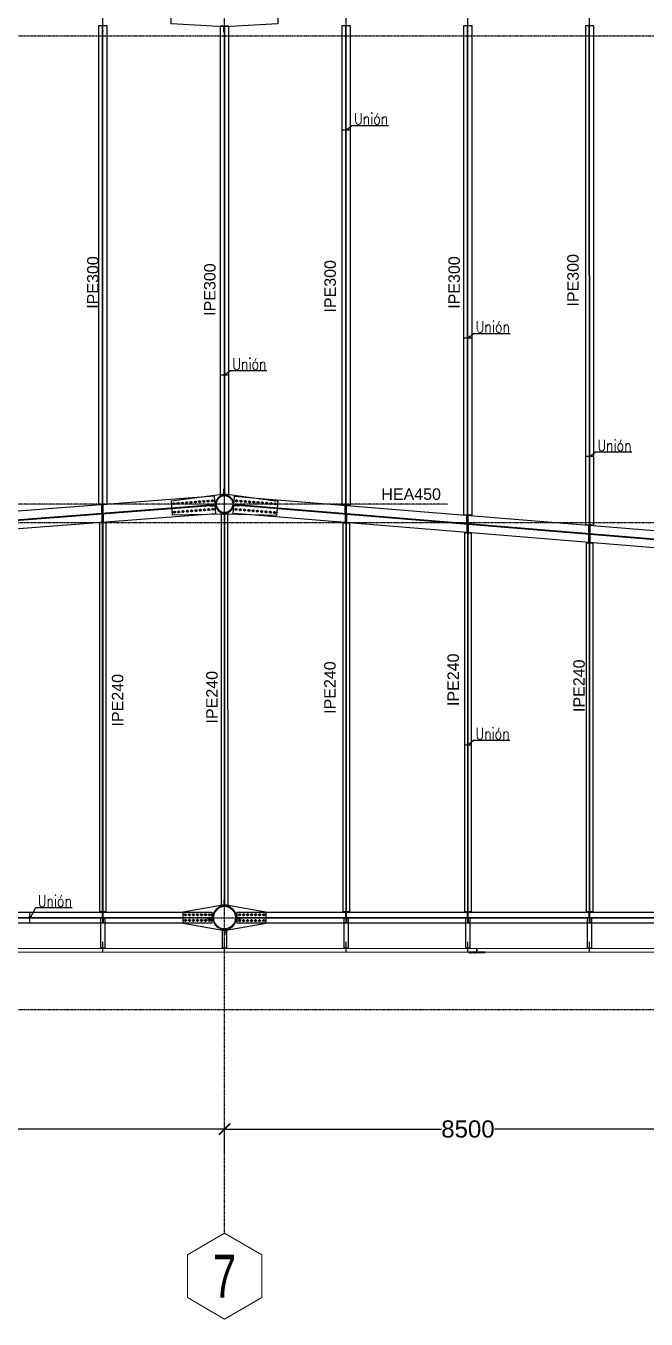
# Model space of a CAD drawing. Header units: millimetres. Extents: x -12345 to 95575, y -10691 to 31862.
# Drawn here: x 5030 to 15862, y -5407 to 17172 of the extents above; entities that cross this region are included whole.
import ezdxf
from ezdxf.enums import TextEntityAlignment as Align

# ---------------------------------------------------------------- set-up
doc = ezdxf.new("R2010")
doc.units = ezdxf.units.MM
doc.header["$LTSCALE"] = 0.9
doc.linetypes.add('DXK_LINE_DOT3', pattern=[5.9187, 2.979, -0.9799, 0.9799, -0.9799])
doc.layers.get('0').update_dxf_attribs({"color": 255})
for name, color, linetype, lineweight in [('0-1', 7, 'Continuous', 5), ('E_COLUMNAS-1', 1, 'Continuous', 25), ('E_TEXTO', 3, 'Continuous', 9), ('HCB_EJES', 1, 'DXK_LINE_DOT3', 9), ('TUBO-REDONDO', 1, 'Continuous', 9)]:
    doc.layers.add(name, color=color, linetype=linetype, lineweight=lineweight)
for name, color, linetype in [('COTAS', 8, 'Continuous'), ('HCB-EJES', 1, 'Continuous'), ('HCB-ROTULOS', 2, 'Continuous'), ('HCB_ALMA', 252, 'Continuous'), ('HCB_PLATINA', 4, 'Continuous'), ('HCB_VIGAS', 4, 'Continuous'), ('UNIÒN', 6, 'Continuous')]:
    doc.layers.add(name, color=color, linetype=linetype)
doc.styles.add('CNI_COTAS', font='romans.shx', dxfattribs={"width": 0.8})
doc.styles.add('VERDANA', font='arial.ttf')
doc.dimstyles.new('1.125', dxfattribs={"dimscale": 0, "dimtxt": 300, "dimasz": 200, "dimexe": 4, "dimexo": 4, "dimgap": 15, "dimtad": 0, "dimdec": 0, "dimzin": 4, "dimdsep": 46, "dimtxsty": 'VERDANA', "dimblk": 'ARCHTICK', "dimcen": -10, "dimclrd": 256, "dimclrt": 3, "dimadec": 0, "dimazin": 0, "dimtfac": 1, "dimtdec": 0, "dimtmove": 2, "dimatfit": 0, "dimldrblk": 'OBLIQUE', "dimfxl": 0.05, "dimtolj": 1, "dimtzin": 0, "dimarcsym": 0})
doc.dimstyles.new('UNIÒN', dxfattribs={"dimscale": 0, "dimtxt": 200, "dimasz": 60, "dimexe": 4, "dimexo": 4, "dimgap": 15, "dimtad": 1, "dimdec": 0, "dimzin": 4, "dimdsep": 46, "dimtxsty": 'CNI_COTAS', "dimcen": -0.09, "dimclrd": 6, "dimclrt": 3, "dimadec": 0, "dimazin": 0, "dimtfac": 1, "dimtdec": 0, "dimtmove": 2, "dimatfit": 0, "dimfxl": 0.05, "dimtolj": 1, "dimtzin": 0, "dimarcsym": 0})

# ---------------------------------------------------------------- blocks, each defined once
blk = doc.blocks.new('_ArchTick')
at = {"color": 0, "linetype": 'ByBlock', "const_width": 0.15}
blk.add_lwpolyline([(-0.5, -0.5), (0.5, 0.5)], dxfattribs=at)
blk = doc.blocks.new('*D105')
at = {"layer": 'COTAS', "color": 0, "lineweight": -2, "transparency": 16777216}
for p, q in [((0, -2507), (0, -2085)), ((8500, -2507), (8500, -2085))]:
    blk.add_line(p, q, dxfattribs=at)
at = {"layer": 'COTAS', "lineweight": -2, "transparency": 16777216}
for p, q in [((0, -2089), (3787, -2089)), ((8500, -2089), (4713, -2089))]:
    blk.add_line(p, q, dxfattribs=at)
at = {"layer": 'Defpoints', "color": 0, "transparency": 16777216}
for p in [(0, -2089), (0, -2511), (8500, -2511)]:
    blk.add_point(p, dxfattribs=at)
at = {"layer": 'COTAS', "lineweight": -2, "transparency": 16777216, "xscale": 200, "yscale": 200, "zscale": 200, "rotation": 180}
blk.add_blockref('_ArchTick', (0, -2089), dxfattribs=at)
at = {"layer": 'COTAS', "lineweight": -2, "transparency": 16777216, "xscale": 200, "yscale": 200, "zscale": 200}
blk.add_blockref('_ArchTick', (8500, -2089), dxfattribs=at)
at = {"layer": 'COTAS', "color": 3, "transparency": 16777216, "insert": (4250, -2089), "char_height": 300, "attachment_point": 5, "style": 'VERDANA'}
blk.add_mtext('\\A1;8500', dxfattribs=at)
blk = doc.blocks.new('_Oblique')
at = {"color": 0, "linetype": 'ByBlock', "lineweight": -2}
blk.add_line((-0.5, -0.5), (0.5, 0.5), dxfattribs=at)
blk = doc.blocks.new('*D106')
at = {"layer": 'COTAS', "color": 0, "lineweight": -2, "transparency": 16777216}
for p, q in [((8500, -2507), (8500, -2085)), ((17000, -2507), (17000, -2085))]:
    blk.add_line(p, q, dxfattribs=at)
at = {"layer": 'COTAS', "lineweight": -2, "transparency": 16777216}
for p, q in [((8500, -2089), (12287, -2089)), ((17000, -2089), (13213, -2089))]:
    blk.add_line(p, q, dxfattribs=at)
at = {"layer": 'Defpoints', "color": 0, "transparency": 16777216}
for p in [(8500, -2089), (8500, -2511), (17000, -2511)]:
    blk.add_point(p, dxfattribs=at)
at = {"layer": 'COTAS', "lineweight": -2, "transparency": 16777216, "xscale": 200, "yscale": 200, "zscale": 200, "rotation": 180}
blk.add_blockref('_ArchTick', (8500, -2089), dxfattribs=at)
at = {"layer": 'COTAS', "lineweight": -2, "transparency": 16777216, "xscale": 200, "yscale": 200, "zscale": 200}
blk.add_blockref('_ArchTick', (17000, -2089), dxfattribs=at)
at = {"layer": 'COTAS', "color": 3, "transparency": 16777216, "insert": (12750, -2089), "char_height": 300, "attachment_point": 5, "style": 'VERDANA'}
blk.add_mtext('\\A1;8500', dxfattribs=at)

msp = doc.modelspace()

# ---------------------------------------------------------------- linework, layer by layer
at = {"color": 1, "linetype": 'Continuous'}
for centre, radius, start, end in [((7614.8, 8830.2), 11.5, 22.37108, 202.37108), ((7614.8, 8830.2), 11.5, 202.37108, 22.37108), ((7614.8, 8830.2), 10, 94.37108, 274.37108), ((7614.8, 8830.2), 10, 274.37108, 94.37108), ((7689.5, 8835.9), 11.5, 22.37108, 202.37108), ((7689.5, 8835.9), 11.5, 202.37108, 22.37108), ((7689.5, 8835.9), 10, 94.37108, 274.37108), ((7689.5, 8835.9), 10, 274.37108, 94.37108), ((7764.3, 8841.6), 11.5, 22.37108, 202.37108), ((7764.3, 8841.6), 11.5, 202.37108, 22.37108), ((7764.3, 8841.6), 10, 94.37108, 274.37108), ((7764.3, 8841.6), 10, 274.37108, 94.37108), ((7839.1, 8847.3), 11.5, 22.37108, 202.37108), ((7839.1, 8847.3), 11.5, 202.37108, 22.37108), ((7839.1, 8847.3), 10, 94.37108, 274.37108), ((7839.1, 8847.3), 10, 274.37108, 94.37108), ((7913.9, 8853), 11.5, 22.37108, 202.37108), ((7913.9, 8853), 11.5, 202.37108, 22.37108), ((7913.9, 8853), 10, 94.37108, 274.37108), ((7913.9, 8853), 10, 274.37108, 94.37108), ((7988.7, 8858.8), 11.5, 22.37108, 202.37108), ((7988.7, 8858.8), 11.5, 202.37108, 22.37108), ((7988.7, 8858.8), 10, 94.37108, 274.37108), ((7988.7, 8858.8), 10, 274.37108, 94.37108), ((8063.5, 8864.5), 11.5, 22.37108, 202.37108), ((8063.5, 8864.5), 11.5, 202.37108, 22.37108), ((8063.5, 8864.5), 10, 94.37108, 274.37108), ((8063.5, 8864.5), 10, 274.37108, 94.37108), ((8138.2, 8870.2), 11.5, 22.37108, 202.37108), ((8138.2, 8870.2), 11.5, 202.37108, 22.37108), ((8138.2, 8870.2), 10, 94.37108, 274.37108), ((8138.2, 8870.2), 10, 274.37108, 94.37108), ((8213, 8875.9), 11.5, 22.37108, 202.37108), ((8213, 8875.9), 11.5, 202.37108, 22.37108), ((8213, 8875.9), 10, 94.37108, 274.37108), ((8213, 8875.9), 10, 274.37108, 94.37108), ((8287.8, 8881.6), 11.5, 22.37108, 202.37108), ((8287.8, 8881.6), 11.5, 202.37108, 22.37108), ((8287.8, 8881.6), 10, 94.37108, 274.37108), ((8287.8, 8881.6), 10, 274.37108, 94.37108), ((8712.2, 8880.4), 11.5, 13.33739, 193.33739), ((8712.2, 8880.4), 11.5, 193.33739, 13.33739), ((8712.2, 8880.4), 10, 85.33739, 265.33739), ((8712.2, 8880.4), 10, 265.33739, 85.33739), ((8786.9, 8874.3), 11.5, 13.33739, 193.33739), ((8786.9, 8874.3), 11.5, 193.33739, 13.33739), ((8786.9, 8874.3), 10, 85.33739, 265.33739), ((8786.9, 8874.3), 10, 265.33739, 85.33739), ((8861.7, 8868.2), 11.5, 13.33739, 193.33739), ((8861.7, 8868.2), 11.5, 193.33739, 13.33739), ((8861.7, 8868.2), 10, 85.33739, 265.33739), ((8861.7, 8868.2), 10, 265.33739, 85.33739), ((8936.4, 8862.1), 11.5, 13.33739, 193.33739), ((8936.4, 8862.1), 11.5, 193.33739, 13.33739), ((8936.4, 8862.1), 10, 85.33739, 265.33739), ((8936.4, 8862.1), 10, 265.33739, 85.33739), ((9011.2, 8856), 11.5, 13.33739, 193.33739), ((9011.2, 8856), 11.5, 193.33739, 13.33739), ((9011.2, 8856), 10, 85.33739, 265.33739), ((9011.2, 8856), 10, 265.33739, 85.33739), ((9085.9, 8849.9), 11.5, 13.33739, 193.33739), ((9085.9, 8849.9), 11.5, 193.33739, 13.33739), ((9085.9, 8849.9), 10, 85.33739, 265.33739), ((9085.9, 8849.9), 10, 265.33739, 85.33739), ((9160.7, 8843.8), 11.5, 13.33739, 193.33739), ((9160.7, 8843.8), 11.5, 193.33739, 13.33739), ((9160.7, 8843.8), 10, 85.33739, 265.33739), ((9160.7, 8843.8), 10, 265.33739, 85.33739), ((9235.5, 8837.7), 11.5, 13.33739, 193.33739), ((9235.5, 8837.7), 11.5, 193.33739, 13.33739), ((9235.5, 8837.7), 10, 85.33739, 265.33739), ((9235.5, 8837.7), 10, 265.33739, 85.33739), ((9310.2, 8831.6), 11.5, 13.33739, 193.33739), ((9310.2, 8831.6), 11.5, 193.33739, 13.33739), ((9310.2, 8831.6), 10, 85.33739, 265.33739), ((9310.2, 8831.6), 10, 265.33739, 85.33739), ((9385, 8825.5), 11.5, 13.33739, 193.33739), ((9385, 8825.5), 11.5, 193.33739, 13.33739), ((9385, 8825.5), 10, 85.33739, 265.33739), ((9385, 8825.5), 10, 265.33739, 85.33739), ((7626.2, 8680.6), 11.5, 22.37108, 202.37108), ((7626.2, 8680.6), 11.5, 202.37108, 22.37108), ((7626.2, 8680.6), 10, 94.37108, 274.37108), ((7626.2, 8680.6), 10, 274.37108, 94.37108), ((7701, 8686.3), 11.5, 22.37108, 202.37108), ((7701, 8686.3), 11.5, 202.37108, 22.37108), ((7701, 8686.3), 10, 94.37108, 274.37108), ((7701, 8686.3), 10, 274.37108, 94.37108), ((7775.8, 8692), 11.5, 22.37108, 202.37108), ((7775.8, 8692), 11.5, 202.37108, 22.37108), ((7775.8, 8692), 10, 94.37108, 274.37108), ((7775.8, 8692), 10, 274.37108, 94.37108), ((7850.5, 8697.8), 11.5, 22.37108, 202.37108), ((7850.5, 8697.8), 11.5, 202.37108, 22.37108), ((7850.5, 8697.8), 10, 94.37108, 274.37108), ((7850.5, 8697.8), 10, 274.37108, 94.37108), ((7925.3, 8703.5), 11.5, 22.37108, 202.37108), ((7925.3, 8703.5), 11.5, 202.37108, 22.37108), ((7925.3, 8703.5), 10, 94.37108, 274.37108), ((7925.3, 8703.5), 10, 274.37108, 94.37108), ((8000.1, 8709.2), 11.5, 22.37108, 202.37108), ((8000.1, 8709.2), 11.5, 202.37108, 22.37108), ((8000.1, 8709.2), 10, 94.37108, 274.37108), ((8000.1, 8709.2), 10, 274.37108, 94.37108), ((8074.9, 8714.9), 11.5, 22.37108, 202.37108), ((8074.9, 8714.9), 11.5, 202.37108, 22.37108), ((8074.9, 8714.9), 10, 94.37108, 274.37108), ((8074.9, 8714.9), 10, 274.37108, 94.37108), ((8149.7, 8720.6), 11.5, 22.37108, 202.37108), ((8149.7, 8720.6), 11.5, 202.37108, 22.37108), ((8149.7, 8720.6), 10, 94.37108, 274.37108), ((8149.7, 8720.6), 10, 274.37108, 94.37108), ((8224.4, 8726.3), 11.5, 22.37108, 202.37108), ((8224.4, 8726.3), 11.5, 202.37108, 22.37108), ((8224.4, 8726.3), 10, 94.37108, 274.37108), ((8224.4, 8726.3), 10, 274.37108, 94.37108), ((8299.2, 8732.1), 11.5, 22.37108, 202.37108), ((8299.2, 8732.1), 11.5, 202.37108, 22.37108), ((8299.2, 8732.1), 10, 94.37108, 274.37108), ((8299.2, 8732.1), 10, 274.37108, 94.37108), ((8700, 8730.9), 11.5, 13.33739, 193.33739), ((8700, 8730.9), 11.5, 193.33739, 13.33739), ((8700, 8730.9), 10, 85.33739, 265.33739), ((8700, 8730.9), 10, 265.33739, 85.33739), ((8774.7, 8724.8), 11.5, 13.33739, 193.33739), ((8774.7, 8724.8), 11.5, 193.33739, 13.33739), ((8774.7, 8724.8), 10, 85.33739, 265.33739), ((8774.7, 8724.8), 10, 265.33739, 85.33739), ((8849.5, 8718.7), 11.5, 13.33739, 193.33739), ((8849.5, 8718.7), 11.5, 193.33739, 13.33739), ((8849.5, 8718.7), 10, 85.33739, 265.33739), ((8849.5, 8718.7), 10, 265.33739, 85.33739), ((8924.3, 8712.6), 11.5, 13.33739, 193.33739), ((8924.3, 8712.6), 11.5, 193.33739, 13.33739), ((8924.3, 8712.6), 10, 85.33739, 265.33739), ((8924.3, 8712.6), 10, 265.33739, 85.33739), ((8999, 8706.5), 11.5, 13.33739, 193.33739), ((8999, 8706.5), 11.5, 193.33739, 13.33739), ((8999, 8706.5), 10, 85.33739, 265.33739), ((8999, 8706.5), 10, 265.33739, 85.33739), ((9073.8, 8700.4), 11.5, 13.33739, 193.33739), ((9073.8, 8700.4), 11.5, 193.33739, 13.33739), ((9073.8, 8700.4), 10, 85.33739, 265.33739), ((9073.8, 8700.4), 10, 265.33739, 85.33739), ((9148.5, 8694.3), 11.5, 13.33739, 193.33739), ((9148.5, 8694.3), 11.5, 193.33739, 13.33739), ((9148.5, 8694.3), 10, 85.33739, 265.33739), ((9148.5, 8694.3), 10, 265.33739, 85.33739), ((9223.3, 8688.2), 11.5, 13.33739, 193.33739), ((9223.3, 8688.2), 11.5, 193.33739, 13.33739), ((9223.3, 8688.2), 10, 85.33739, 265.33739), ((9223.3, 8688.2), 10, 265.33739, 85.33739), ((9298, 8682.1), 11.5, 13.33739, 193.33739), ((9298, 8682.1), 11.5, 193.33739, 13.33739), ((9298, 8682.1), 10, 85.33739, 265.33739), ((9298, 8682.1), 10, 265.33739, 85.33739), ((9372.8, 8676), 11.5, 13.33739, 193.33739), ((9372.8, 8676), 11.5, 193.33739, 13.33739), ((9372.8, 8676), 10, 85.33739, 265.33739), ((9372.8, 8676), 10, 265.33739, 85.33739), ((7816.9, 1653), 11.5, 18.0268, 198.0268), ((7816.9, 1653), 11.5, 198.0268, 18.0268), ((7816.9, 1653), 10, 90.0268, 270.0268), ((7816.9, 1653), 10, 270.0268, 90.0268), ((7886.9, 1653), 11.5, 18.0268, 198.0268), ((7886.9, 1653), 11.5, 198.0268, 18.0268), ((7886.9, 1653), 10, 90.0268, 270.0268), ((7886.9, 1653), 10, 270.0268, 90.0268), ((7956.9, 1653.1), 11.5, 18.0268, 198.0268), ((7956.9, 1653.1), 11.5, 198.0268, 18.0268), ((7956.9, 1653.1), 10, 90.0268, 270.0268), ((7956.9, 1653.1), 10, 270.0268, 90.0268), ((8026.9, 1653.1), 11.5, 18.0268, 198.0268), ((8026.9, 1653.1), 11.5, 198.0268, 18.0268), ((8026.9, 1653.1), 10, 90.0268, 270.0268), ((8026.9, 1653.1), 10, 270.0268, 90.0268), ((8096.9, 1653.1), 11.5, 18.0268, 198.0268), ((8096.9, 1653.1), 11.5, 198.0268, 18.0268), ((8096.9, 1653.1), 10, 90.0268, 270.0268), ((8096.9, 1653.1), 10, 270.0268, 90.0268), ((8166.9, 1653.2), 11.5, 18.0268, 198.0268), ((8166.9, 1653.2), 11.5, 198.0268, 18.0268), ((8166.9, 1653.2), 10, 90.0268, 270.0268), ((8166.9, 1653.2), 10, 270.0268, 90.0268), ((8236.9, 1653.2), 11.5, 18.0268, 198.0268), ((8236.9, 1653.2), 11.5, 198.0268, 18.0268), ((8236.9, 1653.2), 10, 90.0268, 270.0268), ((8236.9, 1653.2), 10, 270.0268, 90.0268), ((8762.9, 1652.4), 11.5, 18.0268, 198.0268), ((8762.9, 1652.4), 11.5, 198.0268, 18.0268), ((8762.9, 1652.4), 10, 90.0268, 270.0268), ((8762.9, 1652.4), 10, 270.0268, 90.0268), ((8832.9, 1652.4), 11.5, 18.0268, 198.0268), ((8832.9, 1652.4), 11.5, 198.0268, 18.0268), ((8832.9, 1652.4), 10, 90.0268, 270.0268), ((8832.9, 1652.4), 10, 270.0268, 90.0268), ((8902.9, 1652.4), 11.5, 18.0268, 198.0268), ((8902.9, 1652.4), 11.5, 198.0268, 18.0268), ((8902.9, 1652.4), 10, 90.0268, 270.0268), ((8902.9, 1652.4), 10, 270.0268, 90.0268), ((8972.9, 1652.5), 11.5, 18.0268, 198.0268), ((8972.9, 1652.5), 11.5, 198.0268, 18.0268), ((8972.9, 1652.5), 10, 90.0268, 270.0268), ((8972.9, 1652.5), 10, 270.0268, 90.0268), ((9042.9, 1652.5), 11.5, 18.0268, 198.0268), ((9042.9, 1652.5), 11.5, 198.0268, 18.0268), ((9042.9, 1652.5), 10, 90.0268, 270.0268), ((9042.9, 1652.5), 10, 270.0268, 90.0268), ((9112.9, 1652.5), 11.5, 18.0268, 198.0268), ((9112.9, 1652.5), 11.5, 198.0268, 18.0268), ((9112.9, 1652.5), 10, 90.0268, 270.0268), ((9112.9, 1652.5), 10, 270.0268, 90.0268), ((9182.9, 1652.6), 11.5, 18.0268, 198.0268), ((9182.9, 1652.6), 11.5, 198.0268, 18.0268), ((9182.9, 1652.6), 10, 90.0268, 270.0268), ((9182.9, 1652.6), 10, 270.0268, 90.0268), ((7816.9, 1553), 11.5, 18.0268, 198.0268), ((7816.9, 1553), 11.5, 198.0268, 18.0268), ((7816.9, 1553), 10, 90.0268, 270.0268), ((7816.9, 1553), 10, 270.0268, 90.0268), ((7886.9, 1553), 11.5, 18.0268, 198.0268), ((7886.9, 1553), 11.5, 198.0268, 18.0268), ((7886.9, 1553), 10, 90.0268, 270.0268), ((7886.9, 1553), 10, 270.0268, 90.0268), ((7956.9, 1553.1), 11.5, 18.0268, 198.0268), ((7956.9, 1553.1), 11.5, 198.0268, 18.0268), ((7956.9, 1553.1), 10, 90.0268, 270.0268), ((7956.9, 1553.1), 10, 270.0268, 90.0268), ((8026.9, 1553.1), 11.5, 18.0268, 198.0268), ((8026.9, 1553.1), 11.5, 198.0268, 18.0268), ((8026.9, 1553.1), 10, 90.0268, 270.0268), ((8026.9, 1553.1), 10, 270.0268, 90.0268), ((8096.9, 1553.1), 11.5, 18.0268, 198.0268), ((8096.9, 1553.1), 11.5, 198.0268, 18.0268), ((8096.9, 1553.1), 10, 90.0268, 270.0268), ((8096.9, 1553.1), 10, 270.0268, 90.0268), ((8166.9, 1553.2), 11.5, 18.0268, 198.0268), ((8166.9, 1553.2), 11.5, 198.0268, 18.0268), ((8166.9, 1553.2), 10, 90.0268, 270.0268), ((8166.9, 1553.2), 10, 270.0268, 90.0268), ((8236.9, 1553.2), 11.5, 18.0268, 198.0268), ((8236.9, 1553.2), 11.5, 198.0268, 18.0268), ((8236.9, 1553.2), 10, 90.0268, 270.0268), ((8236.9, 1553.2), 10, 270.0268, 90.0268), ((8763, 1552.4), 11.5, 18.0268, 198.0268), ((8763, 1552.4), 11.5, 198.0268, 18.0268), ((8763, 1552.4), 10, 90.0268, 270.0268), ((8763, 1552.4), 10, 270.0268, 90.0268), ((8833, 1552.4), 11.5, 18.0268, 198.0268), ((8833, 1552.4), 11.5, 198.0268, 18.0268), ((8833, 1552.4), 10, 90.0268, 270.0268), ((8833, 1552.4), 10, 270.0268, 90.0268), ((8903, 1552.4), 11.5, 18.0268, 198.0268), ((8903, 1552.4), 11.5, 198.0268, 18.0268), ((8903, 1552.4), 10, 90.0268, 270.0268), ((8903, 1552.4), 10, 270.0268, 90.0268), ((8973, 1552.5), 11.5, 18.0268, 198.0268), ((8973, 1552.5), 11.5, 198.0268, 18.0268), ((8973, 1552.5), 10, 90.0268, 270.0268), ((8973, 1552.5), 10, 270.0268, 90.0268), ((9043, 1552.5), 11.5, 18.0268, 198.0268), ((9043, 1552.5), 11.5, 198.0268, 18.0268), ((9043, 1552.5), 10, 90.0268, 270.0268), ((9043, 1552.5), 10, 270.0268, 90.0268), ((9113, 1552.5), 11.5, 18.0268, 198.0268), ((9113, 1552.5), 11.5, 198.0268, 18.0268), ((9113, 1552.5), 10, 90.0268, 270.0268), ((9113, 1552.5), 10, 270.0268, 90.0268), ((9183, 1552.6), 11.5, 18.0268, 198.0268), ((9183, 1552.6), 11.5, 198.0268, 18.0268), ((9183, 1552.6), 10, 90.0268, 270.0268), ((9183, 1552.6), 10, 270.0268, 90.0268)]:
    msp.add_arc(centre, radius, start, end, dxfattribs=at)
at = {"layer": '0-1', "color": 8}
for p, q in [((912.1, 1066.6), (12902.1, 1066.6)), ((912.1, 1001.6), (12902.1, 1001.6)), ((12902.1, 1066.6), (12902.1, 1001.6)), ((12912.1, 1001.6), (12912.1, 1066.6)), ((16850, 1066.6), (12912.1, 1066.6)), ((16850, 1001.6), (12912.1, 1001.6))]:
    msp.add_line(p, q, dxfattribs=at)
at = {"layer": 'E_COLUMNAS-1'}
for centre, radius, start, end in [((8500, 8822.7), 157.5, 78.75, 258.75), ((8500, 1602.1), 206, 80, 260)]:
    msp.add_arc(centre, radius, start, end, dxfattribs=at)
at = {"layer": 'HCB-EJES', "linetype": 'DXK_LINE_DOT3'}
for p, q in [((8500, -3906.8), (8500, 29407)), ((-10844.5, 17000), (94075, 17000)), ((-10844.5, 8500), (94075, 8500)), ((-6888.4, 1600), (90118.8, 1600)), ((-10844.5, 0), (94075, 0))]:
    msp.add_line(p, q, dxfattribs=at)
msp.add_lwpolyline([(12399.2, 8820), (-5909.3, 8820), (-6888.4, 9799)], dxfattribs=at)
at = {"layer": 'HCB_ALMA'}
for p, q in [((6367.9, 8820.2), (6367.9, 17180.1)), ((6375, 8820.2), (6375, 17180.1)), ((8496.4, 8985), (8496.4, 17167.5)), ((8503.5, 8985), (8503.5, 17167.5)), ((10617.9, 8807), (10617.9, 17182.6)), ((10625, 8807), (10625, 17182.6)), ((12742.9, 8631.4), (12742.9, 17170.6)), ((12750, 8631.4), (12750, 17170.6)), ((14871.5, 8462.7), (14867.9, 17170.3)), ((14878.6, 8462.7), (14875, 17170.3)), ((157.6, 8191.1), (8244.9, 8809.2)), ((8658.2, 8815), (8657.2, 8803.6)), ((16471.7, 8169.3), (8658.2, 8815)), ((158.5, 8179.6), (8335.3, 8804.5)), ((8496.5, 1816.3), (8496.5, 8660.1)), ((8503.5, 1816.3), (8503.5, 8660)), ((16471.7, 8157.7), (8657.2, 8803.6)), ((6371.4, 1708.3), (6371.4, 8500.2)), ((6378.5, 1708.3), (6378.5, 8500.2)), ((10621.5, 1708.3), (10621.5, 8489.4)), ((10628.6, 1708.3), (10628.6, 8489.4)), ((12746.5, 1708.3), (12746.5, 8316.1)), ((12753.6, 1708.3), (12753.6, 8316.1)), ((14871.5, 1708.3), (14871.5, 8142.9)), ((14878.6, 1708.3), (14878.6, 8142.9)), ((246.3, 1607.9), (8290.5, 1607.9)), ((246.3, 1598.5), (7733.4, 1598.5)), ((8746.3, 1607.9), (16855.9, 1607.9)), ((8746.3, 1598.5), (16854.1, 1598.5))]:
    msp.add_line(p, q, dxfattribs=at)
at = {"layer": 'HCB_EJES', "color": 40, "linetype": 'ByBlock', "true_color": 0xf8d731}
msp.add_lwpolyline([(7850.5, -5031.8), (8500, -5406.8), (9149.5, -5031.8), (9149.5, -4281.8), (8500, -3906.8), (7850.5, -4281.8)], close=True, dxfattribs=at)
at = {"layer": 'HCB_PLATINA', "color": 8}
for p, q in [((6372.2, 1578.6), (6378.2, 1578.6)), ((8497, 1370.3), (8503, 1370.3)), ((10622.2, 1578.5), (10628.2, 1578.5)), ((12747.2, 1578.5), (12753.2, 1578.5)), ((14872.2, 1578.5), (14878.2, 1578.5))]:
    msp.add_line(p, q, dxfattribs=at)
at = {"layer": 'HCB_VIGAS'}
for p, q in [((6378.5, 17085.1), (6384.6, 17085.1)), ((8347.9, 8826.8), (8347.9, 8826.5)), ((8348.6, 8816.8), (8348.1, 8816.8)), ((12740.4, 8626.7), (12746.4, 8626.7)), ((10628.1, 8498.4), (10634.1, 8498.4)), ((12753.1, 8325.2), (12759.1, 8325.2)), ((14878.1, 8152), (14884.1, 8152)), ((6366.7, 1159.1), (6372.7, 1159.1)), ((8491.8, 1159.1), (8497.8, 1159.1)), ((10616.7, 1159.1), (10622.7, 1159.1)), ((12741.7, 1159.1), (12747.7, 1159.1)), ((14866.7, 1159.1), (14872.7, 1159.1)), ((6366.7, 1079.1), (6372.7, 1079.1)), ((6366.7, 1066.6), (6372.7, 1066.6)), ((6366.7, 1019.1), (6372.7, 1019.1)), ((8491.8, 1079.1), (8497.8, 1079.1)), ((8491.8, 1066.6), (8497.8, 1066.6)), ((8491.8, 1019.1), (8497.8, 1019.1)), ((10616.7, 1079.1), (10622.7, 1079.1)), ((10616.7, 1066.6), (10622.7, 1066.6)), ((10616.7, 1019.1), (10622.7, 1019.1)), ((12741.7, 1079.1), (12747.7, 1079.1)), ((12741.7, 1066.6), (12747.7, 1066.6)), ((12741.7, 1019.1), (12747.7, 1019.1)), ((12791.9, 987.7), (12791.9, 995.6)), ((12802.3, 987.7), (12802.3, 995.6)), ((12861.9, 987.7), (12861.9, 995.6)), ((12872.3, 987.7), (12872.3, 995.6)), ((12941.9, 987.7), (12941.9, 995.6)), ((12952.3, 987.7), (12952.3, 995.6)), ((13011.9, 987.7), (13011.9, 995.6)), ((13022.3, 987.7), (13022.3, 995.6)), ((14866.7, 1079.1), (14872.7, 1079.1)), ((14866.7, 1066.6), (14872.7, 1066.6)), ((14866.7, 1019.1), (14872.7, 1019.1))]:
    msp.add_line(p, q, dxfattribs=at)
for points in [[(7567.8, 17457.8), (8500, 17507.7), (9432.5, 17456.8), (9432.5, 17206.8), (8500, 17152.7), (7567.8, 17207.8)], [(7567.8, 17457.8), (8500, 17507.7), (9432.5, 17456.8), (9432.5, 17206.8), (8500, 17152.7), (7567.8, 17207.8)], [(6300, 17170.1), (6300, 8820.2), (6450, 8820.2), (6450, 17170.1)], [(6367.9, 17170.1), (6375, 17170.1), (6375, 17314.4), (6367.9, 17314.4)], [(8425, 8990.2), (8425, 8985), (8575, 8985), (8575, 8989.9), (8575, 17157.1), (8575, 17167.5), (8425, 17167.5), (8425, 17157.2)], [(8486.3, 17062.7), (8486.3, 17066.4), (8486.3, 17172.7), (8496.3, 17172.7), (8496.3, 17067.4), (8496.3, 17062.7)], [(10700, 8809.2), (10700, 17170.8), (10550, 17170.9), (10550, 8809.2)], [(10617.9, 17170.3), (10625, 17170.3), (10625, 17314.6), (10617.9, 17314.6)], [(12675, 17170.6), (12675, 8636), (12825, 8636), (12825, 17170.6)], [(12742.9, 17170.3), (12750, 17170.3), (12750, 17314.6), (12742.9, 17314.6)], [(14950, 8462.7), (14950, 17170.3), (14800, 17170.3), (14800, 8462.7)], [(14867.9, 17170.3), (14875, 17170.3), (14875, 17314.6), (14867.9, 17314.6)], [(8486.4, 8979.9), (8486.4, 8983.5), (8486.4, 9089.9), (8496.4, 9089.9), (8496.4, 8984.5), (8496.4, 8979.9)], [(471.1, 8359.4), (150.2, 8334.9), (173, 8035.8), (482.9, 8059.5), (8028.6, 8636.2), (8349.8, 8660.7), (8327, 8959.8), (8017.3, 8936.2)], [(6357.9, 8810.2), (6367.9, 8810.2), (6367.9, 8665.7), (6357.9, 8665)], [(6367.9, 8820.2), (6375, 8820.2), (6375, 8676), (6367.9, 8676)], [(7571.1, 8877), (8500, 9000.2), (9428.9, 8872.3), (9408.6, 8623.1), (8500, 8645.2), (7590.1, 8627.7)], [(7571.1, 8877), (8500, 9000.2), (9428.9, 8872.3), (9408.6, 8623.1), (8500, 8645.2), (7590.1, 8627.7)], [(7616.1, 8812.9), (7600.5, 8820.4), (7599.1, 8837.7), (7613.4, 8847.4), (7629.1, 8840), (7630.4, 8822.7)], [(7690.9, 8818.6), (7675.2, 8826.1), (7673.9, 8843.4), (7688.2, 8853.2), (7703.8, 8845.7), (7705.2, 8828.4)], [(7765.6, 8824.3), (7750, 8831.8), (7748.7, 8849.1), (7763, 8858.9), (7778.6, 8851.4), (7779.9, 8834.1)], [(7840.4, 8830.1), (7824.8, 8837.5), (7823.5, 8854.8), (7837.8, 8864.6), (7853.4, 8857.1), (7854.7, 8839.8)], [(7915.2, 8835.8), (7899.6, 8843.3), (7898.3, 8860.5), (7912.6, 8870.3), (7928.2, 8862.8), (7929.5, 8845.6)], [(7990, 8841.5), (7974.4, 8849), (7973.1, 8866.3), (7987.4, 8876), (8003, 8868.5), (8004.3, 8851.3)], [(8064.8, 8847.2), (8049.2, 8854.7), (8047.8, 8872), (8062.1, 8881.7), (8077.7, 8874.3), (8079.1, 8857)], [(8139.6, 8852.9), (8123.9, 8860.4), (8122.6, 8877.7), (8136.9, 8887.5), (8152.5, 8880), (8153.9, 8862.7)], [(8214.3, 8858.6), (8198.7, 8866.1), (8197.4, 8883.4), (8211.7, 8893.2), (8227.3, 8885.7), (8228.6, 8868.4)], [(8289.1, 8864.4), (8273.5, 8871.8), (8272.2, 8889.1), (8286.5, 8898.9), (8302.1, 8891.4), (8303.4, 8874.1)], [(8713.6, 8897.6), (8727.8, 8887.8), (8726.4, 8870.5), (8710.8, 8863.1), (8696.5, 8873), (8697.9, 8890.2)], [(8788.3, 8891.5), (8802.6, 8881.7), (8801.2, 8864.4), (8785.5, 8857), (8771.3, 8866.9), (8772.7, 8884.1)], [(8863.1, 8885.4), (8877.3, 8875.6), (8875.9, 8858.3), (8860.3, 8850.9), (8846, 8860.8), (8847.4, 8878)], [(8937.9, 8879.3), (8952.1, 8869.5), (8950.7, 8852.2), (8935, 8844.8), (8920.8, 8854.7), (8922.2, 8871.9)], [(9012.6, 8873.3), (9026.9, 8863.4), (9025.4, 8846.1), (9009.8, 8838.7), (8995.5, 8848.6), (8997, 8865.8)], [(9087.4, 8867.2), (9101.6, 8857.3), (9100.2, 8840), (9084.5, 8832.6), (9070.3, 8842.5), (9071.7, 8859.7)], [(9162.1, 8861.1), (9176.4, 8851.2), (9174.9, 8833.9), (9159.3, 8826.5), (9145, 8836.4), (9146.5, 8853.6)], [(9236.9, 8855), (9251.1, 8845.1), (9249.7, 8827.8), (9234, 8820.4), (9219.8, 8830.3), (9221.2, 8847.5)], [(9311.6, 8848.9), (9325.9, 8839), (9324.5, 8821.8), (9308.8, 8814.3), (9294.6, 8824.2), (9296, 8841.5)], [(9386.4, 8842.8), (9400.6, 8832.9), (9399.2, 8815.7), (9383.5, 8808.2), (9369.3, 8818.1), (9370.7, 8835.4)], [(10617.9, 8809.2), (10625, 8809.2), (10625, 8665), (10617.9, 8665)], [(6361.4, 8653.7), (6371.4, 8654.5), (6371.4, 8509.5), (6361.5, 8508.7)], [(6371.4, 8644.7), (6378.5, 8644.7), (6378.5, 8500.2), (6371.4, 8500.2)], [(7627.5, 8663.3), (7611.9, 8670.8), (7610.6, 8688.1), (7624.9, 8697.9), (7640.5, 8690.4), (7641.8, 8673.1)], [(7702.3, 8669.1), (7686.7, 8676.6), (7685.4, 8693.8), (7699.7, 8703.6), (7715.3, 8696.1), (7716.6, 8678.8)], [(7777.1, 8674.8), (7761.5, 8682.3), (7760.1, 8699.5), (7774.4, 8709.3), (7790.1, 8701.8), (7791.4, 8684.6)], [(7851.9, 8680.5), (7836.2, 8688), (7834.9, 8705.3), (7849.2, 8715), (7864.8, 8707.5), (7866.2, 8690.3)], [(7926.6, 8686.2), (7911, 8693.7), (7909.7, 8711), (7924, 8720.7), (7939.6, 8713.3), (7940.9, 8696)], [(8001.4, 8691.9), (7985.8, 8699.4), (7984.5, 8716.7), (7998.8, 8726.5), (8014.4, 8719), (8015.7, 8701.7)], [(8076.2, 8697.6), (8060.6, 8705.1), (8059.3, 8722.4), (8073.6, 8732.2), (8089.2, 8724.7), (8090.5, 8707.4)], [(8151, 8703.4), (8135.4, 8710.8), (8134, 8728.1), (8148.3, 8737.9), (8164, 8730.4), (8165.3, 8713.1)], [(8225.8, 8709.1), (8210.2, 8716.6), (8208.8, 8733.8), (8223.1, 8743.6), (8238.7, 8736.1), (8240.1, 8718.9)], [(8300.6, 8714.8), (8284.9, 8722.3), (8283.6, 8739.6), (8297.9, 8749.3), (8313.5, 8741.8), (8314.8, 8724.6)], [(8440.1, 1819.5), (8440.1, 1816.3), (8560.1, 1816.3), (8560.1, 1819.4), (8560, 8643.8), (8560, 8660), (8440, 8660), (8440, 8644.1)], [(8490.5, 8670), (8490.5, 8666.1), (8490.5, 8560), (8496.5, 8560), (8496.5, 8665.5), (8496.5, 8670)], [(8655.7, 8804), (8750.5, 8796.2), (8749.6, 8786.3), (8654.7, 8794), (8651.3, 8794.3), (8652.1, 8804.3)], [(8701.4, 8748.1), (8715.7, 8738.3), (8714.2, 8721), (8698.6, 8713.6), (8684.3, 8723.5), (8685.8, 8740.7)], [(8776.2, 8742), (8790.4, 8732.2), (8789, 8714.9), (8773.3, 8707.5), (8759.1, 8717.4), (8760.5, 8734.6)], [(8850.9, 8735.9), (8865.2, 8726.1), (8863.7, 8708.8), (8848.1, 8701.4), (8833.8, 8711.3), (8835.3, 8728.5)], [(8925.7, 8729.8), (8939.9, 8720), (8938.5, 8702.7), (8922.8, 8695.3), (8908.6, 8705.2), (8910, 8722.4)], [(9000.4, 8723.7), (9014.7, 8713.9), (9013.3, 8696.6), (8997.6, 8689.2), (8983.3, 8699.1), (8984.8, 8716.3)], [(9075.2, 8717.7), (9089.4, 8707.8), (9088, 8690.5), (9072.3, 8683.1), (9058.1, 8693), (9059.5, 8710.2)], [(9149.9, 8711.6), (9164.2, 8701.7), (9162.8, 8684.4), (9147.1, 8677), (9132.9, 8686.9), (9134.3, 8704.1)], [(9224.7, 8705.5), (9238.9, 8695.6), (9237.5, 8678.3), (9221.9, 8670.9), (9207.6, 8680.8), (9209, 8698)], [(9299.4, 8699.4), (9313.7, 8689.5), (9312.3, 8672.2), (9296.6, 8664.8), (9282.4, 8674.7), (9283.8, 8691.9)], [(9374.2, 8693.3), (9388.4, 8683.4), (9387, 8666.2), (9371.4, 8658.7), (9357.1, 8668.6), (9358.5, 8685.9)], [(10608, 8800.7), (10617.9, 8800.7), (10617.9, 8653.1), (10607.9, 8653.9)], [(10611.5, 8642.1), (10621.5, 8641.2), (10621.5, 8499), (10611.5, 8499.8)], [(10621.5, 8630.9), (10628.6, 8630.9), (10628.6, 8489.4), (10621.5, 8489.4)], [(12733, 8627.4), (12742.9, 8627.4), (12742.9, 8479.8), (12732.9, 8480.7)], [(12742.9, 8636), (12750, 8636), (12750, 8491.7), (12742.9, 8491.7)], [(6435, 1708.3), (6435, 8500.2), (6315, 8500.2), (6315, 1708.3)], [(10685, 1708.3), (10685, 8489.2), (10565, 8489.2), (10565, 1708.3)], [(12736.5, 8468.8), (12746.5, 8468), (12746.5, 8325.7), (12736.5, 8326.6)], [(12746.5, 8457.7), (12753.6, 8457.7), (12753.6, 8316.1), (12746.5, 8316.1)], [(14861.6, 8454.2), (14871.5, 8454.2), (14871.5, 8301.5), (14861.5, 8302.4)], [(14871.5, 8462.7), (14878.6, 8462.7), (14878.6, 8311.2), (14871.5, 8311.2)], [(12690, 8315.9), (12690, 1708.3), (12810, 1708.3), (12810, 8315.9)], [(14935, 1708.3), (14935, 8142.7), (14815, 8142.7), (14815, 1708.3)], [(14861.5, 8295.6), (14871.5, 8294.8), (14871.5, 8152.5), (14861.5, 8153.3)], [(14871.5, 8284.5), (14878.6, 8284.5), (14878.6, 8142.9), (14871.5, 8142.9)], [(7777, 1703), (8500, 1830.1), (9223, 1702.1), (9223, 1502.1), (8500.2, 1374.1), (7777, 1503)], [(7777, 1703), (8500, 1830.1), (9223, 1702.1), (9223, 1502.1), (8500.2, 1374.1), (7777, 1503)], [(8490.5, 1806.3), (8490.5, 1807.3), (8490.5, 1916.3), (8496.5, 1916.3), (8496.5, 1807.8), (8496.5, 1806.3)], [(7777, 1698.3), (8277.1, 1698.3), (8277.1, 1508.3), (7777, 1508.3), (723, 1508.3), (223, 1508.3), (223, 1698.3), (723, 1698.3)], [(6334.2, 1508.3), (6334.2, 1076.6), (6416.2, 1076.6), (6416.2, 1508.3), (6416.2, 1598.6), (6334.2, 1598.6)], [(6361.4, 1607.9), (6371.4, 1607.9), (6371.4, 1698.2), (6361.4, 1698.2)], [(6371.4, 1617.9), (6378.5, 1617.9), (6378.5, 1708.3), (6371.4, 1708.3)], [(6378.2, 1598.6), (6378.2, 1508.3), (6372.2, 1508.3), (6372.2, 1598.6)], [(7816.9, 1670.3), (7831.9, 1661.7), (7831.9, 1644.3), (7816.9, 1635.7), (7801.9, 1644.3), (7801.9, 1661.6)], [(7886.9, 1670.3), (7901.9, 1661.7), (7901.9, 1644.4), (7886.9, 1635.7), (7871.9, 1644.4), (7871.9, 1661.7)], [(7956.9, 1670.4), (7971.9, 1661.7), (7971.9, 1644.4), (7956.9, 1635.7), (7941.9, 1644.4), (7941.9, 1661.7)], [(8026.9, 1670.4), (8041.9, 1661.8), (8041.9, 1644.4), (8026.9, 1635.8), (8011.9, 1644.4), (8011.9, 1661.7)], [(8096.9, 1670.4), (8111.9, 1661.8), (8111.9, 1644.5), (8096.9, 1635.8), (8081.9, 1644.5), (8081.9, 1661.8)], [(8166.9, 1670.5), (8181.9, 1661.8), (8181.9, 1644.5), (8166.9, 1635.8), (8151.9, 1644.5), (8151.9, 1661.8)], [(8297.1, 1588.5), (8297.1, 1598.5), (8294.3, 1598.5), (8197.1, 1598.5), (8197.1, 1588.5), (8295.2, 1588.5)], [(8236.9, 1670.5), (8251.9, 1661.9), (8251.9, 1644.5), (8236.9, 1635.9), (8221.9, 1644.5), (8221.9, 1661.8)], [(8703, 1597.4), (8703, 1587.4), (8704.7, 1587.4), (8803, 1587.4), (8803, 1597.4), (8705.6, 1597.4)], [(16840.6, 1698.3), (16840.6, 1509.1), (16840.6, 1508.3), (9223, 1508.3), (8723, 1508.3), (8723, 1698.3), (9223, 1698.3), (16340.8, 1698.3)], [(8762.9, 1669.7), (8777.9, 1661), (8777.9, 1643.7), (8762.9, 1635.1), (8747.9, 1643.7), (8747.9, 1661)], [(8832.9, 1669.7), (8847.9, 1661.1), (8847.9, 1643.8), (8832.9, 1635.1), (8817.9, 1643.7), (8817.9, 1661.1)], [(8902.9, 1669.8), (8917.9, 1661.1), (8917.9, 1643.8), (8902.9, 1635.1), (8887.9, 1643.8), (8887.9, 1661.1)], [(8972.9, 1669.8), (8987.9, 1661.1), (8987.9, 1643.8), (8972.9, 1635.2), (8957.9, 1643.8), (8957.9, 1661.1)], [(9042.9, 1669.8), (9057.9, 1661.2), (9057.9, 1643.9), (9042.9, 1635.2), (9027.9, 1643.8), (9027.9, 1661.2)], [(9112.9, 1669.9), (9127.9, 1661.2), (9127.9, 1643.9), (9112.9, 1635.2), (9097.9, 1643.9), (9097.9, 1661.2)], [(9182.9, 1669.9), (9197.9, 1661.2), (9197.9, 1643.9), (9182.9, 1635.3), (9167.9, 1643.9), (9167.9, 1661.2)], [(10584.2, 1508.3), (10584.2, 1076.6), (10666.2, 1076.6), (10666.2, 1508.3), (10666.2, 1598.6), (10584.2, 1598.6)], [(10611.5, 1607.9), (10621.5, 1607.9), (10621.5, 1698.2), (10611.5, 1698.2)], [(10621.5, 1617.9), (10628.6, 1617.9), (10628.6, 1708.3), (10621.5, 1708.3)], [(10628.2, 1598.5), (10628.2, 1508.2), (10622.2, 1508.2), (10622.2, 1598.5)], [(12709.2, 1508.3), (12709.2, 1076.6), (12791.2, 1076.6), (12791.2, 1508.3), (12791.2, 1598.6), (12709.2, 1598.6)], [(12736.5, 1607.9), (12746.5, 1607.9), (12746.5, 1698.2), (12736.5, 1698.2)], [(12746.5, 1617.9), (12753.6, 1617.9), (12753.6, 1708.3), (12746.5, 1708.3)], [(12753.2, 1598.5), (12753.2, 1508.2), (12747.2, 1508.2), (12747.2, 1598.5)], [(14834.2, 1508.3), (14834.2, 1076.6), (14916.2, 1076.6), (14916.2, 1508.3), (14916.2, 1598.6), (14834.2, 1598.6)], [(14861.5, 1607.9), (14871.5, 1607.9), (14871.5, 1698.2), (14861.5, 1698.2)], [(14871.5, 1617.9), (14878.6, 1617.9), (14878.6, 1708.3), (14871.5, 1708.3)], [(14878.2, 1598.5), (14878.2, 1508.2), (14872.2, 1508.2), (14872.2, 1598.5)], [(7816.9, 1570.3), (7831.9, 1561.7), (7831.9, 1544.3), (7816.9, 1535.7), (7801.9, 1544.3), (7801.9, 1561.6)], [(7886.9, 1570.3), (7901.9, 1561.7), (7901.9, 1544.4), (7886.9, 1535.7), (7871.9, 1544.4), (7871.9, 1561.7)], [(7956.9, 1570.4), (7971.9, 1561.7), (7971.9, 1544.4), (7956.9, 1535.7), (7941.9, 1544.4), (7941.9, 1561.7)], [(8026.9, 1570.4), (8041.9, 1561.8), (8041.9, 1544.4), (8026.9, 1535.8), (8011.9, 1544.4), (8011.9, 1561.7)], [(8096.9, 1570.4), (8111.9, 1561.8), (8111.9, 1544.5), (8096.9, 1535.8), (8081.9, 1544.5), (8081.9, 1561.8)], [(8166.9, 1570.5), (8181.9, 1561.8), (8181.9, 1544.5), (8166.9, 1535.8), (8151.9, 1544.5), (8151.9, 1561.8)], [(8236.9, 1570.5), (8251.9, 1561.9), (8251.9, 1544.5), (8236.9, 1535.9), (8221.9, 1544.5), (8221.9, 1561.8)], [(8459, 1381.4), (8459.2, 1076.6), (8541.2, 1076.6), (8541, 1381.3), (8541, 1390.3), (8459, 1390.3)], [(8503, 1390.3), (8503, 1300), (8497, 1300), (8497, 1390.3)], [(8763, 1569.7), (8778, 1561), (8778, 1543.7), (8763, 1535.1), (8748, 1543.7), (8748, 1561)], [(8833, 1569.7), (8848, 1561.1), (8848, 1543.8), (8833, 1535.1), (8818, 1543.7), (8818, 1561.1)], [(8903, 1569.8), (8918, 1561.1), (8918, 1543.8), (8903, 1535.1), (8888, 1543.8), (8888, 1561.1)], [(8973, 1569.8), (8988, 1561.1), (8988, 1543.8), (8973, 1535.2), (8958, 1543.8), (8958, 1561.1)], [(9043, 1569.8), (9058, 1561.2), (9058, 1543.9), (9043, 1535.2), (9028, 1543.8), (9028, 1561.2)], [(9113, 1569.9), (9128, 1561.2), (9128, 1543.9), (9113, 1535.2), (9098, 1543.9), (9098, 1561.2)], [(9183, 1569.9), (9198, 1561.2), (9198, 1543.9), (9183, 1535.3), (9168, 1543.9), (9168, 1561.2)], [(6372.7, 1076.6), (6372.7, 1174.1), (6366.7, 1174.1), (6366.7, 1076.6), (6366.7, 1066.6), (6366.7, 1009.1), (6372.7, 1009.1), (6372.7, 1066.6)], [(8497.8, 1076.6), (8497.8, 1174.1), (8491.8, 1174.1), (8491.8, 1076.6), (8491.8, 1066.6), (8491.8, 1009.1), (8497.8, 1009.1), (8497.8, 1066.6)], [(10622.7, 1076.6), (10622.7, 1174.1), (10616.7, 1174.1), (10616.7, 1076.6), (10616.7, 1066.6), (10616.7, 1009.1), (10622.7, 1009.1), (10622.7, 1066.6)], [(12747.7, 1076.6), (12747.7, 1174.1), (12741.7, 1174.1), (12741.7, 1076.6), (12741.7, 1066.6), (12741.7, 1009.1), (12747.7, 1009.1), (12747.7, 1066.6)], [(14872.7, 1076.6), (14872.7, 1174.1), (14866.7, 1174.1), (14866.7, 1076.6), (14866.7, 1066.6), (14866.7, 1009.1), (14872.7, 1009.1), (14872.7, 1066.6)], [(12912.1, 1001.6), (12902.1, 1001.6), (12762.1, 1001.6), (12762.1, 995.6), (13052.1, 995.6), (13052.1, 1001.6)]]:
    msp.add_lwpolyline(points, close=True, dxfattribs=at)
for points in [[(8530.7, 8977.2, 1), (8469.3, 8668.2, 1)], [(8535.8, 1804.9, 1), (8464.2, 1399.2, 1)]]:
    msp.add_lwpolyline(points, format="xyb", close=True, dxfattribs=at)
for points in [[(16501.6, 8019.6), (18000.2, 8019.6), (18000.2, 8320.6), (16500.2, 8320.7), (16500.2, 8019.7), (16500.2, 8319.7), (16528.7, 8319.7), (16528.7, 8019.7), (16500.2, 8019.7), (8967, 8633.9), (8649.1, 8659.8), (8673.4, 8958.8), (8985.2, 8933.4), (16500.2, 8320.7)], [(8349.5, 8805.6), (8344.5, 8805.2), (8249.3, 8798), (8250, 8788), (8344.7, 8795.2), (8349.7, 8795.6)], [(12786.8, 995.6), (12786.8, 987.7), (12807.5, 987.7), (12807.5, 995.6)], [(12856.8, 995.6), (12856.8, 987.7), (12877.5, 987.7), (12877.5, 995.6)], [(12957.5, 995.6), (12957.5, 987.7), (12936.8, 987.7), (12936.8, 995.6)], [(13027.5, 995.6), (13027.5, 987.7), (13006.8, 987.7), (13006.8, 995.6)]]:
    msp.add_lwpolyline(points, dxfattribs=at)
at = {"layer": 'HCB_VIGAS', "color": 8}
for centre, radius, start, end in [((8500, 8822.7), 157.5, 258.75, 78.75), ((8500, 1602.1), 206, 260, 80)]:
    msp.add_arc(centre, radius, start, end, dxfattribs=at)
at = {"layer": 'TUBO-REDONDO'}
for points in [[(8649.6, 8852.3, 1), (8350.4, 8792.8, 1)], [(8639.8, 8794.7, 1), (8360.2, 8850.3, 1)], [(8300.1, 1568, 1), (8699.9, 1638.5, 1)], [(8311.9, 1636.5, 1), (8688.1, 1570.1, 1)]]:
    msp.add_lwpolyline(points, format="xyb", close=True, dxfattribs=at)
at = {"layer": 'UNIÒN'}
for points in [[(10550, 15359.2), (10700, 15359.2)], [(12675, 11726), (12825, 11726)], [(8425, 11079), (8575, 11079)], [(14800, 9656.7), (14950, 9656.7)], [(12690, 4621.3), (12810, 4621.3)], [(5097.2, 1508.4), (5097.2, 1698.4)]]:
    msp.add_lwpolyline(points, dxfattribs=at)
at = {"layer": 'UNIÒN', "color": 2, "const_width": 25}
for points in [[(10612.5, 15359.2, 1), (10637.5, 15359.2, 1)], [(12737.5, 11726, 1), (12762.5, 11726, 1)], [(8487.5, 11079, 1), (8512.5, 11079, 1)], [(14862.5, 9656.7, 1), (14887.5, 9656.7, 1)], [(12737.5, 4621.3, 1), (12762.5, 4621.3, 1)], [(5097.2, 1590.9, 1), (5097.2, 1615.9, 1)]]:
    msp.add_lwpolyline(points, format="xyb", close=True, dxfattribs=at)

# ---------------------------------------------------------------- texts
at = {"color": 3, "insert": (13731.4, 13840.2), "char_height": 300, "attachment_point": 1, "style": 'CNI_COTAS'}
msp.add_mtext('\\A1;', dxfattribs=at)
at = {"layer": 'COTAS', "color": 3, "insert": (11815, -3155), "char_height": 30, "attachment_point": 1, "style": 'CNI_COTAS'}
msp.add_mtext('\\P ', dxfattribs=at)
at = {"layer": 'E_TEXTO', "style": 'VERDANA'}
for s, p in [('IPE300', (6300, 12690.5)), ('IPE300', (12608.4, 12690.4)), ('IPE300', (14684.1, 12729.8)), ('IPE300', (8341.4, 12567.2)), ('IPE300', (10443.5, 12624.5)), ('IPE240', (12592.1, 5755.5)), ('IPE240', (14789.3, 5651.4)), ('IPE240', (8379.6, 5450.8)), ('IPE240', (10440.1, 5619.1)), ('IPE240', (6732.2, 5398.1))]:
    msp.add_text(s, height=200, rotation=90, dxfattribs=at).set_placement(p, align=Align.CENTER)
msp.add_text('HEA450', height=200, dxfattribs=at).set_placement((11758.3, 8896.8), align=Align.CENTER)
at = {"layer": 'HCB-ROTULOS', "color": 4, "style": 'VERDANA', "width": 0.7}
msp.add_text('7', height=750, dxfattribs=at).set_placement((8500, -4656.8), align=Align.MIDDLE_CENTER)
at = {"layer": 'UNIÒN', "color": 3, "char_height": 200, "attachment_point": 7, "style": 'CNI_COTAS'}
for insert in [(10761.3, 15449.7), (12886.3, 11816.5), (8636.3, 11169.5), (15011.3, 9747.2), (12881.6, 4714.2), (5238.7, 1793.9)]:
    msp.add_mtext('Unión', dxfattribs=dict(at, insert=insert))

# ---------------------------------------------------------------- dimensions: what is measured, and where the dimension line sits
at = {"layer": 'COTAS'}
for base, p1, p2, picture, middle in [((0, -2089.1), (8500, -2511.2), (0, -2511.2), '*D105', (4250, -2089.1)), ((8500, -2089.1), (17000, -2511.2), (8500, -2511.2), '*D106', (12750, -2089.1))]:
    dim = msp.add_linear_dim(base=base, p1=p1, p2=p2, dimstyle='1.125', override={"dimscale": 1}, dxfattribs=at)
    dim.commit()
    dim.dimension.update_dxf_attribs({"geometry": picture, "text_midpoint": middle})

# ---------------------------------------------------------------- leaders
at = {"layer": 'UNIÒN', "annotation_type": 0, "has_hookline": 1, "hookline_direction": 0, "text_width": 601.9}
for points in [[(10629.7, 15356.8), (10724.8, 15434.7), (10746.3, 15434.7)], [(12754.7, 11723.6), (12849.8, 11801.5), (12871.3, 11801.5)], [(8504.7, 11076.6), (8599.8, 11154.5), (8621.3, 11154.5)], [(14879.7, 9654.3), (14974.8, 9732.2), (14996.3, 9732.2)], [(12750, 4621.3), (12845.1, 4699.2), (12866.6, 4699.2)], [(5108.8, 1607.9), (5202.1, 1778.9), (5223.7, 1778.9)]]:
    msp.add_leader(points, dimstyle='UNIÒN', override={"dimscale": 1}, dxfattribs=at)

doc.saveas('drawing.dxf')
